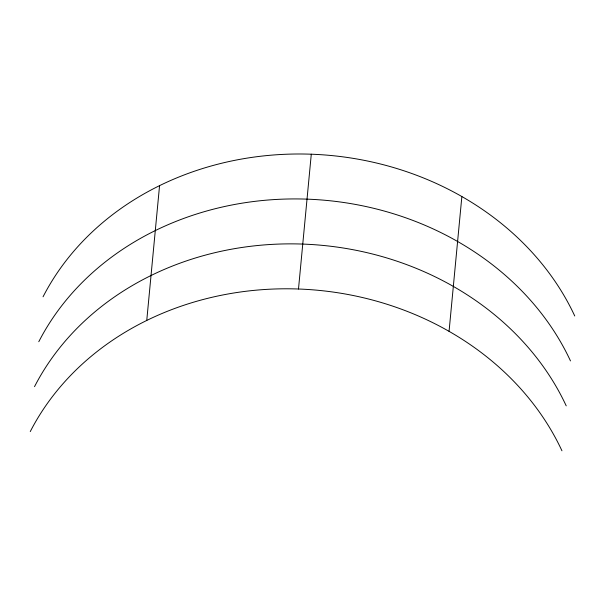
<?xml version="1.0" encoding="UTF-8"?>
<svg xmlns="http://www.w3.org/2000/svg" width="605" height="605" viewBox="0 0 605 605"><rect width="100%" height="100%" fill="white"/><g stroke="black" fill="none" stroke-linecap="round" stroke-linejoin="round"><path stroke-width="0.91" d="M146.758 320.446L159.561 185.637M30.25 431.592A288.872 248.7 5.4 0 1 298.492 289.009L311.288 154.207A288.872 248.7 5.4 0 1 574.75 315.991M449.061 331.358L461.865 196.557M43.053 296.79A288.872 248.7 5.4 0 1 311.288 154.207M298.492 289.009A288.872 248.7 5.4 0 1 561.947 450.793M34.515 386.663A288.872 248.7 5.4 0 1 302.757 244.08A288.872 248.7 5.4 0 1 566.22 405.857M38.78 341.727A288.872 248.7 5.4 0 1 307.022 199.143A288.872 248.7 5.4 0 1 570.485 360.92"/></g></svg>
